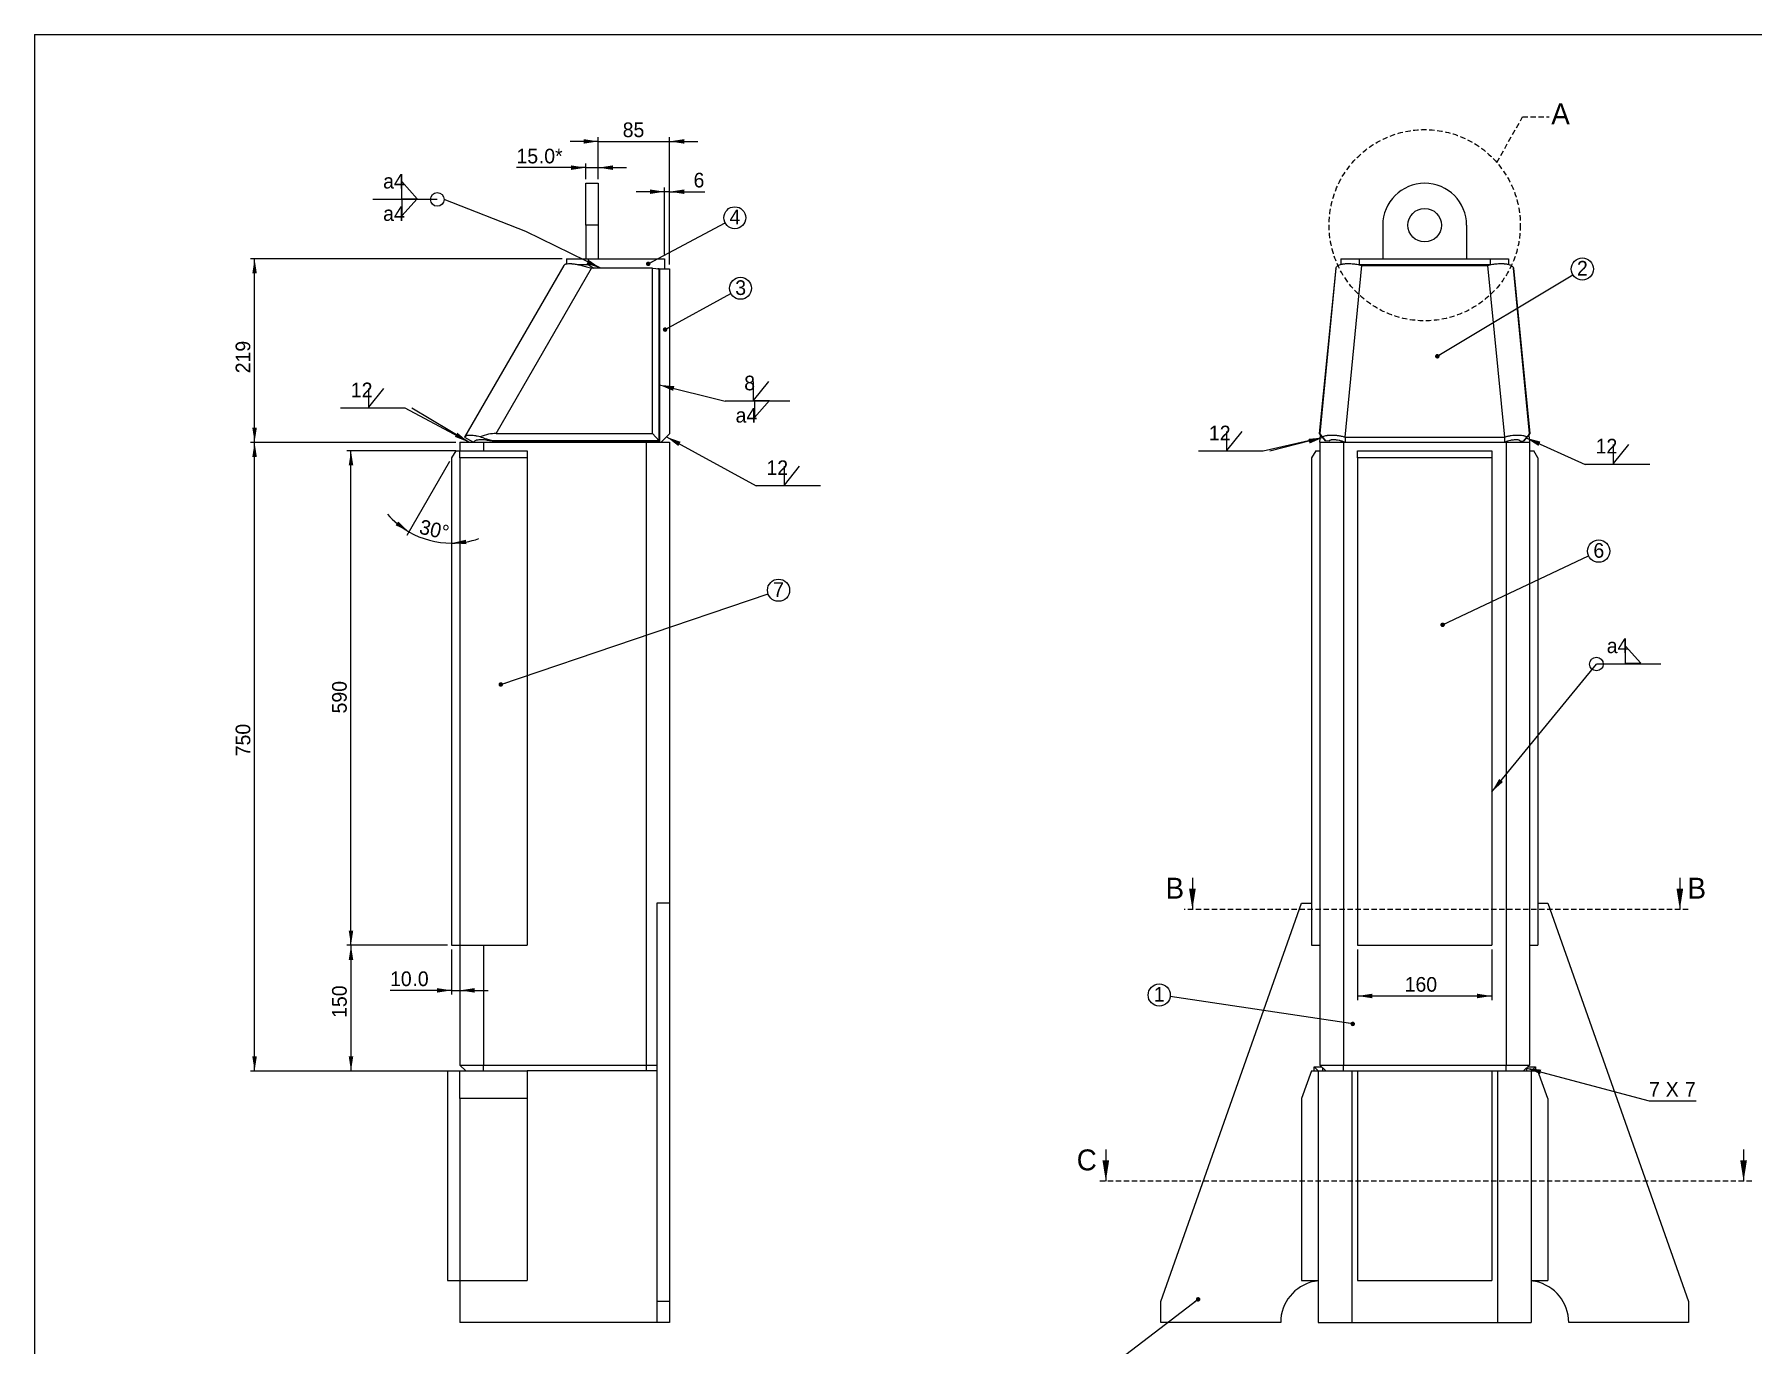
# Model space of a CAD drawing. Header units: millimetres. Extents: x 8 to 4195, y 25 to 2945.
# Drawn here: x 26 to 2076, y 1382 to 2945 of the extents above; entities that cross this region are included whole.
import ezdxf

# ---------------------------------------------------------------- set-up
doc = ezdxf.new("R2010")
doc.units = ezdxf.units.MM
doc.header["$LTSCALE"] = 5
doc.linetypes.add('HIDDEN', pattern=[1.905, 1.27, -0.635])
doc.layers.add('AM_0', color=7, linetype='Continuous', lineweight=25)
for name, color, linetype in [('AM_10', 7, 'HIDDEN'), ('AM_5', 3, 'Continuous'), ('AM_6', 2, 'Continuous')]:
    doc.layers.add(name, color=color, linetype=linetype)
doc.styles.add('SLDTEXTSTYLE0', font='ARIAL.TTF', dxfattribs={"width": 0.948})
doc.styles.get("Standard").update_dxf_attribs({"font": 'ARIAL.TTF'})
doc.dimstyles.new('SLDDIMSTYLE0', dxfattribs={"dimtxt": 17.5, "dimasz": 17.5, "dimexe": 0, "dimexo": 0.0625, "dimgap": 4.375, "dimtad": 1, "dimdec": 1, "dimrnd": 1e-09, "dimzin": 12, "dimdsep": 46, "dimtxsty": 'SLDTEXTSTYLE0', "dimsah": 1, "dimcen": 0.09, "dimadec": 0, "dimazin": 3, "dimtfac": 1, "dimtdec": 1, "dimtmove": 0, "dimatfit": 0, "dimfxl": 1, "dimfrac": 2, "dimtolj": 1, "dimtzin": 12, "dimarcsym": 0})
doc.dimstyles.new('SLDDIMSTYLE1', dxfattribs={"dimtxt": 17.5, "dimasz": 17.5, "dimexe": 0, "dimexo": 0.0625, "dimgap": 4.375, "dimtad": 1, "dimdec": 1, "dimrnd": 1e-09, "dimzin": 12, "dimdsep": 46, "dimtxsty": 'SLDTEXTSTYLE0', "dimsah": 1, "dimcen": 0.09, "dimadec": 0, "dimazin": 3, "dimtfac": 1, "dimtdec": 1, "dimtofl": 0, "dimtmove": 0, "dimatfit": 3, "dimfxl": 1, "dimfrac": 2, "dimtolj": 1, "dimtzin": 12, "dimarcsym": 0})
doc.dimstyles.new('SLDDIMSTYLE2', dxfattribs={"dimtxt": 17.5, "dimasz": 17.5, "dimexe": 0, "dimexo": 0.0625, "dimgap": 4.375, "dimtad": 1, "dimdec": 4, "dimlfac": 5, "dimzin": 12, "dimdsep": 46, "dimtxsty": 'SLDTEXTSTYLE0', "dimsah": 1, "dimcen": 0.09, "dimadec": 1, "dimazin": 3, "dimtfac": 1, "dimtdec": 1, "dimtofl": 0, "dimtmove": 0, "dimatfit": 3, "dimfxl": 1, "dimfrac": 2, "dimtolj": 1, "dimtzin": 12, "dimarcsym": 0})
doc.dimstyles.new('SLDDIMSTYLE3', dxfattribs={"dimtxt": 0.18, "dimasz": 5.384615, "dimexe": 0, "dimexo": 0.0625, "dimgap": 0, "dimtad": 0, "dimtih": 1, "dimtoh": 1, "dimdec": 0, "dimrnd": 1e-09, "dimzin": 0, "dimdsep": 46, "dimtxsty": 'STANDARD', "dimblk1": 'DOT', "dimblk2": 'DOT', "dimsah": 1, "dimcen": 0.09, "dimadec": 0, "dimazin": 0, "dimtfac": 5.384615, "dimtdec": 0, "dimtofl": 0, "dimtmove": 0, "dimatfit": 3, "dimldrblk": 'DOT', "dimfxl": 1, "dimfrac": 2, "dimtolj": 1, "dimtzin": 0, "dimarcsym": 0})
doc.dimstyles.new('SLDDIMSTYLE4', dxfattribs={"dimtxt": 0.18, "dimasz": 17.5, "dimexe": 0, "dimexo": 0.0625, "dimgap": 0, "dimtad": 0, "dimtih": 1, "dimtoh": 1, "dimdec": 0, "dimrnd": 1e-09, "dimzin": 0, "dimdsep": 46, "dimtxsty": 'STANDARD', "dimsah": 1, "dimcen": 0.09, "dimadec": 0, "dimazin": 0, "dimtfac": 17.5, "dimtdec": 0, "dimtofl": 0, "dimtmove": 0, "dimatfit": 3, "dimfxl": 1, "dimfrac": 2, "dimtolj": 1, "dimtzin": 0, "dimarcsym": 0})
doc.dimstyles.new('SLDDIMSTYLE5', dxfattribs={"dimtxt": 0.18, "dimasz": 17.5, "dimexe": 0, "dimexo": 0.0625, "dimgap": 0, "dimtad": 0, "dimtih": 1, "dimtoh": 1, "dimdec": 0, "dimrnd": 1e-09, "dimzin": 0, "dimdsep": 46, "dimtxsty": 'STANDARD', "dimblk1": 'NONE', "dimblk2": 'NONE', "dimsah": 1, "dimcen": 0.09, "dimadec": 0, "dimazin": 0, "dimtfac": 17.5, "dimtdec": 0, "dimtofl": 0, "dimtmove": 0, "dimatfit": 3, "dimldrblk": 'NONE', "dimfxl": 1, "dimfrac": 2, "dimtolj": 1, "dimtzin": 0, "dimarcsym": 0})

# ---------------------------------------------------------------- blocks, each defined once
blk = doc.blocks.new('_D')
at = {"layer": 'AM_5'}
for p, q in [((778, 2757.2), (744.3, 2757.2)), ((778, 2682.2), (778, 2762.2)), ((784, 2757.2), (778, 2757.2)), ((784, 2670.2), (784, 2762.2)), ((784, 2757.2), (825.9, 2757.2))]:
    blk.add_line(p, q, dxfattribs=at)
for points in [[(778, 2757.2), (760.5, 2759.9), (760.5, 2754.5)], [(784, 2757.2), (801.5, 2754.5), (801.5, 2759.9)]]:
    blk.add_solid(points, dxfattribs=at)
at = {"layer": 'AM_5', "insert": (812.6, 2779.8), "char_height": 17.5, "attachment_point": 1, "style": 'SLDTEXTSTYLE0'}
blk.add_mtext('6', dxfattribs=at)
blk = doc.blocks.new('_D_1')
at = {"layer": 'AM_5'}
for p, q in [((529, 2458.2), (284, 2458.2)), ((289, 1708.2), (289, 2458.2)), ((557, 1708.2), (284, 1708.2))]:
    blk.add_line(p, q, dxfattribs=at)
for points in [[(289, 2458.2), (286.3, 2440.7), (291.7, 2440.7)], [(289, 1708.2), (291.7, 1725.7), (286.3, 1725.7)]]:
    blk.add_solid(points, dxfattribs=at)
at = {"layer": 'AM_5', "insert": (266.4, 2083.7), "char_height": 17.5, "attachment_point": 1, "rotation": 90, "style": 'SLDTEXTSTYLE0'}
blk.add_mtext('750', dxfattribs=at)
blk = doc.blocks.new('_D_2')
at = {"layer": 'AM_5'}
for p, q in [((656, 2677.2), (284, 2677.2)), ((289, 2458.2), (289, 2677.2)), ((529, 2458.2), (284, 2458.2))]:
    blk.add_line(p, q, dxfattribs=at)
for points in [[(289, 2677.2), (286.3, 2659.7), (291.7, 2659.7)], [(289, 2458.2), (291.7, 2475.7), (286.3, 2475.7)]]:
    blk.add_solid(points, dxfattribs=at)
at = {"layer": 'AM_5', "insert": (266.4, 2540.6), "char_height": 17.5, "attachment_point": 1, "rotation": 90, "style": 'SLDTEXTSTYLE0'}
blk.add_mtext('219', dxfattribs=at)
blk = doc.blocks.new('_D_3')
at = {"layer": 'AM_5'}
for p, q in [((529, 2448.2), (399, 2448.2)), ((404, 1858.2), (404, 2448.2)), ((519, 1858.2), (399, 1858.2))]:
    blk.add_line(p, q, dxfattribs=at)
for points in [[(404, 2448.2), (401.3, 2430.7), (406.7, 2430.7)], [(404, 1858.2), (406.7, 1875.7), (401.3, 1875.7)]]:
    blk.add_solid(points, dxfattribs=at)
at = {"layer": 'AM_5', "insert": (381.4, 2134.8), "char_height": 17.5, "attachment_point": 1, "rotation": 90, "style": 'SLDTEXTSTYLE0'}
blk.add_mtext('590', dxfattribs=at)
blk = doc.blocks.new('_D_4')
at = {"layer": 'AM_5'}
blk.add_line((521.5, 2435.2), (470.6, 2347.2), dxfattribs=at)
for start, end in [(221.2623, 240), (240, 270), (270, 288.7377)]:
    blk.add_arc((524, 2439.6), 101.7, start, end, dxfattribs=at)
for points in [[(473.1, 2351.5), (460.3, 2363.7), (457.2, 2359.3)], [(524, 2337.9), (541.6, 2336.7), (541.2, 2342)]]:
    blk.add_solid(points, dxfattribs=at)
at = {"layer": 'AM_5', "insert": (488.3, 2366.6), "char_height": 17.5, "attachment_point": 1, "rotation": 346.8494, "style": 'SLDTEXTSTYLE0'}
blk.add_mtext('30°', dxfattribs=at)
blk = doc.blocks.new('_D_5')
at = {"layer": 'AM_5'}
for p, q in [((524, 1853.2), (524, 1799.4)), ((524, 1804.4), (450.6, 1804.4)), ((524, 1804.4), (534, 1804.4)), ((534, 1804.4), (567.6, 1804.4))]:
    blk.add_line(p, q, dxfattribs=at)
for points in [[(524, 1804.4), (506.5, 1807.1), (506.5, 1801.7)], [(534, 1804.4), (551.5, 1801.7), (551.5, 1807.1)]]:
    blk.add_solid(points, dxfattribs=at)
at = {"layer": 'AM_5', "char_height": 17.5, "attachment_point": 1, "style": 'SLDTEXTSTYLE0'}
for s, insert in [('10', (450.6, 1827)), ('.0', (477.3, 1827))]:
    blk.add_mtext(s, dxfattribs=dict(at, insert=insert))
blk = doc.blocks.new('_D_6')
at = {"layer": 'AM_5'}
for p, q in [((519, 1858.2), (399, 1858.2)), ((404, 1858.2), (404, 1708.2)), ((557, 1708.2), (399, 1708.2))]:
    blk.add_line(p, q, dxfattribs=at)
for points in [[(404, 1858.2), (401.3, 1840.7), (406.7, 1840.7)], [(404, 1708.2), (406.7, 1725.7), (401.3, 1725.7)]]:
    blk.add_solid(points, dxfattribs=at)
at = {"layer": 'AM_5', "insert": (381.4, 1771.6), "char_height": 17.5, "attachment_point": 1, "rotation": 90, "style": 'SLDTEXTSTYLE0'}
blk.add_mtext('150', dxfattribs=at)
blk = doc.blocks.new('_D_7')
at = {"layer": 'AM_5'}
for p, q in [((699, 2817.2), (665.3, 2817.2)), ((699, 2772.2), (699, 2822.2)), ((699, 2817.2), (784, 2817.2)), ((784, 2670.2), (784, 2822.2)), ((784, 2817.2), (817.6, 2817.2))]:
    blk.add_line(p, q, dxfattribs=at)
for points in [[(699, 2817.2), (681.5, 2819.9), (681.5, 2814.5)], [(784, 2817.2), (801.5, 2814.5), (801.5, 2819.9)]]:
    blk.add_solid(points, dxfattribs=at)
at = {"layer": 'AM_5', "insert": (728.1, 2839.8), "char_height": 17.5, "attachment_point": 1, "style": 'SLDTEXTSTYLE0'}
blk.add_mtext('85', dxfattribs=at)
blk = doc.blocks.new('_D_8')
at = {"layer": 'AM_5'}
for p, q in [((684, 2772.2), (684, 2790.9)), ((699, 2772.2), (699, 2790.9)), ((684, 2785.9), (601.4, 2785.9)), ((684, 2785.9), (699, 2785.9)), ((699, 2785.9), (732.6, 2785.9))]:
    blk.add_line(p, q, dxfattribs=at)
for points in [[(684, 2785.9), (666.5, 2788.6), (666.5, 2783.2)], [(699, 2785.9), (716.5, 2783.2), (716.5, 2788.6)]]:
    blk.add_solid(points, dxfattribs=at)
at = {"layer": 'AM_5', "char_height": 17.5, "attachment_point": 1, "style": 'SLDTEXTSTYLE0'}
for s, insert in [('15', (601.4, 2808.5)), ('.0*', (628.1, 2808.5))]:
    blk.add_mtext(s, dxfattribs=dict(at, insert=insert))
blk = doc.blocks.new('SW_NOTE_0_1')
at = {"layer": 'AM_6', "color": 0}
blk.add_circle((11.5, 6.1), 13.1, dxfattribs=at)
at = {"layer": 'AM_6', "color": 0, "insert": (11.7, 15.8), "char_height": 17.5, "attachment_point": 2, "style": 'SLDTEXTSTYLE0'}
blk.add_mtext('4', dxfattribs=at)
blk = doc.blocks.new('_Dot')
at = {"color": 0, "linetype": 'ByBlock', "lineweight": -2}
blk.add_line((-0.5, 0), (-1, 0), dxfattribs=at)
at = {"color": 0, "linetype": 'ByBlock', "const_width": 0.5}
blk.add_lwpolyline([(-0.25, 0, 1), (0.25, 0, 1)], format="xyb", close=True, dxfattribs=at)
blk = doc.blocks.new('SW_NOTE_0_2')
at = {"layer": 'AM_6', "color": 0}
blk.add_circle((11.4, 6.3), 13.1, dxfattribs=at)
at = {"layer": 'AM_6', "color": 0, "insert": (11.6, 15.8), "char_height": 17.5, "attachment_point": 2, "style": 'SLDTEXTSTYLE0'}
blk.add_mtext('3', dxfattribs=at)
blk = doc.blocks.new('SW_NOTE_0_3')
at = {"layer": 'AM_6', "color": 0}
blk.add_circle((12.5, 4.2), 13.2, dxfattribs=at)
at = {"layer": 'AM_6', "color": 0, "insert": (12.5, 13.7), "char_height": 17.5, "attachment_point": 2, "style": 'SLDTEXTSTYLE0'}
blk.add_mtext('7', dxfattribs=at)
blk = doc.blocks.new('SW_SYMBOL_JWELD_FILL')
at = {"layer": 'AM_5', "color": 0}
for p, q in [((500, 0), (500, 4500)), ((500, 4500), (4500, 0)), ((500, 0), (4500, 0))]:
    blk.add_line(p, q, dxfattribs=at)
blk = doc.blocks.new('SW_WELDSYMBOL_0')
at = {"layer": 'AM_5', "color": 0}
blk.add_line((44.4, -3.2), (-32.5, -3.2), dxfattribs=at)
blk.add_circle((44.4, -3.2), 8.15, dxfattribs=at)
at = {"layer": 'AM_5', "color": 0, "xscale": 0.0045117371, "yscale": 0.0045117371, "zscale": 0.0045117371}
blk.add_blockref('SW_SYMBOL_JWELD_FILL', (0, -2.3), dxfattribs=at)
at = {"layer": 'AM_5', "color": 0, "extrusion": (0, 0, -1), "xscale": 0.0045117371, "yscale": 0.0045117371, "zscale": 0.0045117371, "rotation": 180}
blk.add_blockref('SW_SYMBOL_JWELD_FILL', (0, -2.3), dxfattribs=at)
at = {"layer": 'AM_5', "color": 0, "char_height": 17.5, "attachment_point": 1, "style": 'SLDTEXTSTYLE0'}
for insert in [(-20.2, 27.3), (-20.2, -11.3)]:
    blk.add_mtext('a4', dxfattribs=dict(at, insert=insert))
blk = doc.blocks.new('SW_SYMBOL_JWELD_BUSB')
at = {"layer": 'AM_5', "color": 0}
for q in [(1000, 5000), (5000, 5000)]:
    blk.add_line((1000, 0), q, dxfattribs=at)
blk = doc.blocks.new('SW_WELDSYMBOL_1')
at = {"layer": 'AM_5', "color": 0}
blk.add_line((76.9, 0), (0, 0), dxfattribs=at)
at = {"layer": 'AM_5', "color": 0, "xscale": 0.0045117371, "yscale": 0.0045117371, "zscale": 0.0045117371}
blk.add_blockref('SW_SYMBOL_JWELD_BUSB', (29.2, 1), dxfattribs=at)
at = {"layer": 'AM_5', "color": 0, "extrusion": (0, 0, -1), "xscale": 0.0045117371, "yscale": 0.0045117371, "zscale": 0.0045117371, "rotation": 180}
blk.add_blockref('SW_SYMBOL_JWELD_FILL', (-32.5, 1), dxfattribs=at)
at = {"layer": 'AM_5', "color": 0, "char_height": 17.5, "attachment_point": 1, "style": 'SLDTEXTSTYLE0'}
for s, insert in [('8', (22.6, 30.5)), ('a4', (12.3, -8))]:
    blk.add_mtext(s, dxfattribs=dict(at, insert=insert))
blk = doc.blocks.new('SW_WELDSYMBOL_2')
at = {"layer": 'AM_5', "color": 0}
blk.add_line((76.9, 0), (0, 0), dxfattribs=at)
at = {"layer": 'AM_5', "color": 0, "xscale": 0.0045117371, "yscale": 0.0045117371, "zscale": 0.0045117371}
blk.add_blockref('SW_SYMBOL_JWELD_BUSB', (29.2, 1), dxfattribs=at)
at = {"layer": 'AM_5', "color": 0, "insert": (12.3, 30.5), "char_height": 17.5, "attachment_point": 1, "style": 'SLDTEXTSTYLE0'}
blk.add_mtext('12', dxfattribs=at)
blk = doc.blocks.new('SW_WELDSYMBOL_3')
at = {"layer": 'AM_5', "color": 0}
for p, q in [((-8.2, 0), (-85.1, 0)), ((67.8, -40.7), (-8.2, 0))]:
    blk.add_line(p, q, dxfattribs=at)
at = {"layer": 'AM_5', "color": 0, "xscale": 0.0045117371, "yscale": 0.0045117371, "zscale": 0.0045117371}
blk.add_blockref('SW_SYMBOL_JWELD_BUSB', (-55.9, 1), dxfattribs=at)
at = {"layer": 'AM_5', "color": 0, "insert": (-72.8, 30.5), "char_height": 17.5, "attachment_point": 1, "style": 'SLDTEXTSTYLE0'}
blk.add_mtext('12', dxfattribs=at)
blk = doc.blocks.new('SW_CHAMFER_DIMENSION_0')
at = {"layer": 'AM_5', "color": 0}
for p, q in [((-146.2, 39.2), (0, 0)), ((0, 0), (56.1, 0))]:
    blk.add_line(p, q, dxfattribs=at)
blk.add_solid([(-146.2, 39.2), (-129.9, 32), (-128.6, 37.2)], dxfattribs=at)
at = {"layer": 'AM_5', "color": 0, "char_height": 17.5, "attachment_point": 1, "style": 'SLDTEXTSTYLE0'}
for s, insert in [('7', (0, 22.6)), (' X ', (13.4, 22.6)), ('7', (42.8, 22.6))]:
    blk.add_mtext(s, dxfattribs=dict(at, insert=insert))
blk = doc.blocks.new('_D_9')
at = {"layer": 'AM_5'}
for p, q in [((1604.7, 1853.2), (1604.7, 1792.7)), ((1764.7, 1853.2), (1764.7, 1792.7)), ((1604.7, 1797.7), (1764.7, 1797.7))]:
    blk.add_line(p, q, dxfattribs=at)
for points in [[(1604.7, 1797.7), (1622.2, 1795), (1622.2, 1800.4)], [(1764.7, 1797.7), (1747.2, 1800.4), (1747.2, 1795)]]:
    blk.add_solid(points, dxfattribs=at)
at = {"layer": 'AM_5', "insert": (1660.8, 1820.3), "char_height": 17.5, "attachment_point": 1, "style": 'SLDTEXTSTYLE0'}
blk.add_mtext('160', dxfattribs=at)
blk = doc.blocks.new('SW_NOTE_0_4')
at = {"layer": 'AM_6', "color": 0}
blk.add_circle((12.1, 5.7), 13.3, dxfattribs=at)
at = {"layer": 'AM_6', "color": 0, "insert": (12.2, 15.3), "char_height": 17.5, "attachment_point": 2, "style": 'SLDTEXTSTYLE0'}
blk.add_mtext('6', dxfattribs=at)
blk = doc.blocks.new('SW_NOTE_0_5')
at = {"layer": 'AM_6', "color": 0}
blk.add_circle((11.3, 6.8), 13.2, dxfattribs=at)
at = {"layer": 'AM_6', "color": 0, "insert": (11.4, 16.5), "char_height": 17.5, "attachment_point": 2, "style": 'SLDTEXTSTYLE0'}
blk.add_mtext('2', dxfattribs=at)
blk = doc.blocks.new('SW_NOTE_0_6')
at = {"layer": 'AM_6', "color": 0}
blk.add_circle((-13, 1.9), 13.2, dxfattribs=at)
at = {"layer": 'AM_6', "color": 0, "insert": (-12.9, 11.6), "char_height": 17.5, "attachment_point": 2, "style": 'SLDTEXTSTYLE0'}
blk.add_mtext('1', dxfattribs=at)
blk = doc.blocks.new('_None')
blk = doc.blocks.new('SW_WELDSYMBOL_4')
at = {"layer": 'AM_5', "color": 0}
blk.add_line((76.9, 0), (0, 0), dxfattribs=at)
blk.add_circle((0, 0), 8.15, dxfattribs=at)
at = {"layer": 'AM_5', "color": 0, "xscale": 0.0045117371, "yscale": 0.0045117371, "zscale": 0.0045117371}
blk.add_blockref('SW_SYMBOL_JWELD_FILL', (32.5, 1), dxfattribs=at)
at = {"layer": 'AM_5', "color": 0, "insert": (12.3, 30.5), "char_height": 17.5, "attachment_point": 1, "style": 'SLDTEXTSTYLE0'}
blk.add_mtext('a4', dxfattribs=at)
blk = doc.blocks.new('SW_WELDSYMBOL_5')
at = {"layer": 'AM_5', "color": 0}
for p, q in [((-8.2, 0), (-85.1, 0)), ((63.4, 16.3), (-8.2, 0))]:
    blk.add_line(p, q, dxfattribs=at)
at = {"layer": 'AM_5', "color": 0, "xscale": 0.0045117371, "yscale": 0.0045117371, "zscale": 0.0045117371}
blk.add_blockref('SW_SYMBOL_JWELD_BUSB', (-55.9, 1), dxfattribs=at)
at = {"layer": 'AM_5', "color": 0, "insert": (-72.8, 30.5), "char_height": 17.5, "attachment_point": 1, "style": 'SLDTEXTSTYLE0'}
blk.add_mtext('12', dxfattribs=at)
blk = doc.blocks.new('SW_WELDSYMBOL_6')
at = {"layer": 'AM_5', "color": 0}
blk.add_line((76.9, 0), (0, 0), dxfattribs=at)
at = {"layer": 'AM_5', "color": 0, "xscale": 0.0045117371, "yscale": 0.0045117371, "zscale": 0.0045117371}
blk.add_blockref('SW_SYMBOL_JWELD_BUSB', (29.2, 1), dxfattribs=at)
at = {"layer": 'AM_5', "color": 0, "insert": (12.3, 30.5), "char_height": 17.5, "attachment_point": 1, "style": 'SLDTEXTSTYLE0'}
blk.add_mtext('12', dxfattribs=at)

msp = doc.modelspace()

# ---------------------------------------------------------------- linework, layer by layer
at = {"layer": 'AM_0'}
for p, q in [((26.341747, 2944.912506), (26.341747, 24.912506)), ((26.341747, 2944.912506), (4179.964976, 2944.912506)), ((683.975165, 2767.240019), (698.975165, 2767.240019)), ((683.975165, 2717.240019), (683.975165, 2767.240019)), ((698.975165, 2767.240019), (698.975165, 2717.240019)), ((698.975165, 2717.240019), (683.975165, 2717.240019)), ((683.975165, 2717.240019), (683.975165, 2677.240019)), ((698.975165, 2717.240019), (698.975165, 2677.240019)), ((1634.686677, 2717.240019), (1634.686677, 2677.240019)), ((1734.686677, 2717.240019), (1734.686677, 2677.240019)), ((657.939665, 2669.240019), (539.58286, 2464.240019)), ((577.221119, 2468.780898), (690.980939, 2665.818686)), ((660.975165, 2677.240019), (686.975165, 2677.240019)), ((660.975165, 2677.240019), (660.975165, 2671.117593)), ((674.331441, 2670.240019), (686.975165, 2670.240019)), ((686.975165, 2677.240019), (777.975165, 2677.240019)), ((686.975165, 2677.240019), (686.975165, 2670.240019)), ((686.975165, 2670.240019), (693.818515, 2665.819609)), ((763.728827, 2665.842353), (690.980939, 2665.818686)), ((763.728827, 2468.841574), (763.728827, 2665.842353)), ((763.728827, 2665.842353), (771.755078, 2665.053124)), ((769.854406, 2665.240019), (771.975165, 2665.240019)), ((771.75976, 2665.053125), (769.859104, 2665.240019)), ((771.755078, 2665.053124), (771.755078, 2460.091628)), ((771.755078, 2665.053124), (771.768225, 2664.657208)), ((771.75976, 2665.053125), (771.772907, 2664.657209)), ((771.768225, 2664.657208), (771.772907, 2664.657209)), ((771.768225, 2459.695712), (771.768225, 2664.657208)), ((771.772907, 2664.657209), (771.772907, 2459.695714)), ((771.975165, 2665.240019), (783.975165, 2665.240019)), ((771.975165, 2665.240019), (771.975165, 2458.240019)), ((777.975165, 2677.240019), (777.975165, 2665.240019)), ((783.975165, 2665.240019), (783.975165, 2468.240019)), ((1578.524216, 2665.842355), (1558.928945, 2468.841575)), ((1578.762166, 2665.818686), (1559.538967, 2468.780898)), ((1578.762166, 2665.818686), (1578.524216, 2665.842355)), ((1584.686677, 2677.240019), (1606.686677, 2677.240019)), ((1584.686677, 2677.240019), (1584.686677, 2670.240019)), ((1589.686677, 2464.240019), (1609.686677, 2669.240019)), ((1605.497556, 2670.240019), (1606.686677, 2670.240019)), ((1606.686677, 2677.240019), (1606.686677, 2670.240019)), ((1606.686677, 2677.240019), (1762.686677, 2677.240019)), ((1606.834722, 2669.920819), (1606.686677, 2670.240019)), ((1606.686677, 2670.240019), (1762.686677, 2670.240019)), ((1609.686677, 2669.240019), (1759.686677, 2669.240019)), ((1759.686677, 2669.240019), (1779.686677, 2464.240019)), ((1762.686677, 2677.240019), (1762.686677, 2670.240019)), ((1762.686677, 2677.240019), (1784.686677, 2677.240019)), ((1784.686677, 2677.240019), (1784.686677, 2670.240019)), ((1790.849124, 2665.842353), (1790.611189, 2665.818686)), ((1809.834388, 2468.780898), (1790.611189, 2665.818686)), ((1810.444394, 2468.841574), (1790.849124, 2665.842353)), ((539.58286, 2464.240019), (549.975165, 2458.240019)), ((771.755078, 2460.091628), (572.650429, 2460.026854)), ((572.663576, 2459.630938), (572.650429, 2460.026854)), ((572.663576, 2459.630938), (771.768225, 2459.695712)), ((577.221119, 2468.780898), (763.728827, 2468.841574)), ((771.755078, 2460.091628), (763.728827, 2468.841574)), ((771.755078, 2460.091628), (771.768225, 2459.695712)), ((771.772907, 2459.695714), (771.768225, 2459.695712)), ((773.975165, 2458.240019), (783.975165, 2468.240019)), ((1558.928945, 2468.841575), (1566.071616, 2460.09163)), ((1558.928945, 2468.841575), (1559.538967, 2468.780898)), ((1559.686677, 2458.240019), (1560.522383, 2466.889575)), ((1566.722839, 2460.026854), (1566.071616, 2460.09163)), ((1570.703175, 2459.630938), (1566.722839, 2460.026854)), ((1589.686677, 2464.240019), (1589.686677, 2458.240019)), ((1589.686677, 2464.240019), (1779.686677, 2464.240019)), ((1779.686677, 2464.240019), (1779.686677, 2458.240019)), ((1798.67018, 2459.630938), (1802.650516, 2460.026854)), ((1803.301723, 2460.091628), (1802.650516, 2460.026854)), ((1803.301723, 2460.091628), (1810.444394, 2468.841574)), ((1808.85097, 2466.88959), (1809.686677, 2458.240019)), ((1809.834388, 2468.780898), (1810.444394, 2468.841574)), ((528.975165, 2448.240019), (523.975165, 2439.579765)), ((523.975165, 2439.579765), (523.975165, 1858.240019)), ((528.975165, 2448.240019), (533.975165, 2448.240019)), ((533.975165, 2458.240019), (533.975165, 2448.240019)), ((533.975165, 2458.240019), (561.975165, 2458.240019)), ((533.975165, 2448.240019), (613.975165, 2448.240019)), ((533.975165, 2439.579765), (533.975165, 2448.240019)), ((613.975165, 2439.579765), (533.975165, 2439.579765)), ((533.975165, 2439.579765), (533.975165, 1858.240019)), ((561.975165, 2458.240019), (755.975165, 2458.240019)), ((561.975165, 2458.240019), (561.975165, 2448.240019)), ((613.975165, 2448.240019), (613.975165, 2439.579765)), ((613.975165, 2439.579765), (613.975165, 1858.240019)), ((755.975165, 2458.240019), (771.975165, 2458.240019)), ((755.975165, 2458.240019), (755.975165, 1715.240019)), ((771.975165, 2458.240019), (773.975165, 2458.240019)), ((773.975165, 2458.240019), (783.975165, 2458.240019)), ((783.975165, 2458.240019), (783.975165, 1908.240019)), ((1554.686677, 2448.240019), (1549.686677, 2439.579765)), ((1549.686677, 2439.579765), (1549.686677, 1858.240019)), ((1554.686677, 2448.240019), (1559.686677, 2448.240019)), ((1559.686677, 2458.240019), (1559.686677, 2448.240019)), ((1559.686677, 2458.240019), (1587.686677, 2458.240019)), ((1559.686677, 2448.240019), (1559.686677, 1858.240019)), ((1587.686677, 2458.240019), (1587.686677, 1715.240019)), ((1587.686677, 2458.240019), (1781.686677, 2458.240019)), ((1604.686677, 2448.240019), (1764.686677, 2448.240019)), ((1604.686677, 2439.579765), (1604.686677, 2448.240019)), ((1604.686677, 2439.579765), (1604.686677, 1858.240019)), ((1764.686677, 2439.579765), (1604.686677, 2439.579765)), ((1764.686677, 2448.240019), (1764.686677, 2439.579765)), ((1764.686677, 2439.579765), (1764.686677, 1858.240019)), ((1781.686677, 2458.240019), (1781.686677, 1715.240019)), ((1781.686677, 2458.240019), (1809.686677, 2458.240019)), ((1809.686677, 2458.240019), (1809.686677, 2448.240019)), ((1809.686677, 2448.240019), (1809.686677, 1858.240019)), ((1809.686677, 2448.240019), (1814.686677, 2448.240019)), ((1819.686677, 2439.579765), (1814.686677, 2448.240019)), ((1819.686677, 2439.579765), (1819.686677, 1858.240019)), ((783.975165, 1908.240019), (768.975165, 1908.240019)), ((768.975165, 1908.240019), (768.975165, 1433.240019)), ((783.975165, 1908.240019), (783.975165, 1433.240019)), ((1369.887484, 1433.240019), (1537.887484, 1908.240019)), ((1537.887484, 1908.240019), (1549.686677, 1908.240019)), ((1819.686677, 1908.240019), (1831.485871, 1908.240019)), ((1831.485871, 1908.240019), (1999.485871, 1433.240019)), ((523.975165, 1858.240019), (533.975165, 1858.240019)), ((533.975165, 1858.240019), (533.975165, 1715.240019)), ((533.975165, 1858.240019), (613.975165, 1858.240019)), ((561.975165, 1858.240019), (561.975165, 1715.240019)), ((1549.686677, 1858.240019), (1559.686677, 1858.240019)), ((1559.686677, 1858.240019), (1559.686677, 1715.240019)), ((1604.686677, 1858.240019), (1764.686677, 1858.240019)), ((1809.686677, 1858.240019), (1809.686677, 1715.240019)), ((1809.686677, 1858.240019), (1819.686677, 1858.240019)), ((518.975165, 1708.240019), (533.975165, 1708.240019)), ((518.975165, 1708.240019), (518.975165, 1458.240019)), ((540.975165, 1708.240019), (533.975165, 1715.240019)), ((533.975165, 1715.240019), (561.975165, 1715.240019)), ((533.975165, 1708.240019), (613.975165, 1708.240019)), ((533.975165, 1675.27029), (533.975165, 1708.240019)), ((561.975165, 1715.240019), (755.975165, 1715.240019)), ((561.975165, 1708.240019), (561.975165, 1715.240019)), ((768.975165, 1708.240019), (613.975165, 1708.240019)), ((613.975165, 1708.240019), (613.975165, 1675.27029)), ((755.975165, 1715.240019), (768.975165, 1715.240019)), ((755.975165, 1715.240019), (755.975165, 1708.240019)), ((1549.686677, 1708.240019), (1537.686677, 1675.27029)), ((1549.686677, 1708.240019), (1557.686677, 1708.240019)), ((1552.686677, 1713.240019), (1561.686677, 1713.240019)), ((1552.686677, 1708.240019), (1552.686677, 1713.240019)), ((1552.686677, 1713.240019), (1557.686677, 1708.240019)), ((1557.686677, 1708.240019), (1557.686677, 1408.240019)), ((1557.686677, 1708.240019), (1597.686677, 1708.240019)), ((1557.686677, 1708.240019), (1557.686677, 1458.240019)), ((1559.686677, 1715.240019), (1587.686677, 1715.240019)), ((1566.686677, 1708.240019), (1559.686677, 1715.240019)), ((1562.887484, 1712.039212), (1562.887484, 1708.240019)), ((1587.686677, 1715.240019), (1781.686677, 1715.240019)), ((1587.686677, 1708.240019), (1587.686677, 1715.240019)), ((1597.686677, 1708.240019), (1597.686677, 1408.240019)), ((1597.686677, 1708.240019), (1604.686677, 1708.240019)), ((1604.686677, 1708.240019), (1764.686677, 1708.240019)), ((1604.686677, 1708.240019), (1604.686677, 1458.240019)), ((1764.686677, 1708.240019), (1771.686677, 1708.240019)), ((1764.686677, 1708.240019), (1764.686677, 1458.240019)), ((1771.686677, 1708.240019), (1771.686677, 1408.240019)), ((1771.686677, 1708.240019), (1811.686677, 1708.240019)), ((1781.686677, 1715.240019), (1809.686677, 1715.240019)), ((1781.686677, 1708.240019), (1781.686677, 1715.240019)), ((1802.686677, 1708.240019), (1809.686677, 1715.240019)), ((1806.485871, 1708.240019), (1806.485871, 1712.039212)), ((1807.686677, 1713.240019), (1816.686677, 1713.240019)), ((1811.686677, 1708.240019), (1816.686677, 1713.240019)), ((1811.686677, 1708.240019), (1811.686677, 1408.240019)), ((1811.686677, 1708.240019), (1811.686677, 1458.240019)), ((1811.686677, 1708.240019), (1819.686677, 1708.240019)), ((1816.686677, 1713.240019), (1816.686677, 1708.240019)), ((1831.686677, 1675.27029), (1819.686677, 1708.240019)), ((613.975165, 1675.27029), (533.975165, 1675.27029)), ((533.975165, 1675.27029), (533.975165, 1458.240019)), ((613.975165, 1675.27029), (613.975165, 1458.240019)), ((1537.686677, 1675.27029), (1537.686677, 1458.240019)), ((1831.686677, 1675.27029), (1831.686677, 1458.240019)), ((518.975165, 1458.240019), (533.975165, 1458.240019)), ((533.975165, 1458.240019), (533.975165, 1408.240019)), ((533.975165, 1458.240019), (613.975165, 1458.240019)), ((1537.686677, 1458.240019), (1557.686677, 1458.240019)), ((1552.686677, 1457.188395), (1552.686677, 1458.240019)), ((1604.686677, 1458.240019), (1764.686677, 1458.240019)), ((1811.686677, 1458.240019), (1831.686677, 1458.240019)), ((1816.686677, 1458.240019), (1816.686677, 1457.188395)), ((783.975165, 1433.240019), (768.975165, 1433.240019)), ((768.975165, 1433.240019), (768.975165, 1408.240019)), ((783.975165, 1433.240019), (783.975165, 1408.240019)), ((1369.887484, 1408.240019), (1369.887484, 1433.240019)), ((1999.485871, 1433.240019), (1999.485871, 1408.240019)), ((768.975165, 1408.240019), (533.975165, 1408.240019)), ((783.975165, 1408.240019), (768.975165, 1408.240019)), ((1512.887484, 1408.240019), (1369.887484, 1408.240019)), ((1557.686677, 1408.240019), (1597.686677, 1408.240019)), ((1597.686677, 1408.240019), (1771.686677, 1408.240019)), ((1771.686677, 1408.240019), (1811.686677, 1408.240019)), ((1999.485871, 1408.240019), (1856.485871, 1408.240019))]:
    msp.add_line(p, q, dxfattribs=at)
msp.add_circle((1684.686677, 2717.240019), 20, dxfattribs=at)
for centre, start, end in [((1684.686677, 2717.240019), 90, 180), ((1684.686677, 2717.240019), 0, 90), ((1562.887484, 1408.240019), 101.771910261, 180), ((1562.887484, 1408.240019), 95.97048453, 101.771910261), ((1806.485871, 1408.240019), 78.228089739, 84.02951547), ((1806.485871, 1408.240019), 0, 78.228089739)]:
    msp.add_arc(centre, 50, start, end, dxfattribs=at)
for centre, major_axis, ratio, start_param, end_param in [((558.938357, 2433.764724), (37.962033, 26.505658), 0.6027582235, 0.7124989904, 1.1929730231), ((1588.274454, 2433.764724), (-28.735664, 35.016133), 0.001891827, 5.8008158733, 6.281289906), ((1781.098901, 2433.764724), (28.735664, 35.016133), 0.001891827, 0.0018954011, 0.482369434)]:
    msp.add_ellipse(centre, major_axis=major_axis, ratio=ratio, start_param=start_param, end_param=end_param, dxfattribs=at)
for points, knots in [([(657.939665, 2669.240019), (658.254055, 2669.784559), (658.731416, 2670.22363), (659.687087, 2670.740348), (660.04584, 2670.888776), (660.645969, 2671.076364), (660.856362, 2671.133041), (661.298336, 2671.234692), (661.52983, 2671.27959), (662.728356, 2671.473032), (663.826542, 2671.531538), (665.682452, 2671.488619), (666.336076, 2671.452391), (667.370967, 2671.365649), (667.725946, 2671.331214), (668.447932, 2671.252279), (668.815292, 2671.207775), (670.683574, 2670.961053), (672.278194, 2670.686906), (674.82318, 2670.171959), (675.698756, 2669.982552), (677.497123, 2669.571125), (678.408885, 2669.351681), (681.181591, 2668.656166), (683.079657, 2668.143237), (686.005664, 2667.310224), (686.997739, 2667.020823), (688.9848, 2666.429352), (689.981253, 2666.126915), (690.980939, 2665.818686)], [0, 0, 0, 0, 0.125, 0.125, 0.1875, 0.1875, 0.21875, 0.21875, 0.25, 0.25, 0.375, 0.375, 0.4375, 0.4375, 0.46875, 0.46875, 0.5, 0.5, 0.625, 0.625, 0.6875, 0.6875, 0.75, 0.75, 0.875, 0.875, 0.9375, 0.9375, 1, 1, 1, 1]), ([(1578.762166, 2665.818686), (1578.830088, 2666.435144), (1579.089851, 2667.022635), (1579.753959, 2667.851182), (1580.021374, 2668.118535), (1580.492551, 2668.504665), (1580.661305, 2668.630887), (1581.022595, 2668.87803), (1581.215081, 2668.998842), (1582.226731, 2669.582775), (1583.199572, 2669.991118), (1584.89602, 2670.506679), (1585.501284, 2670.662278), (1586.470118, 2670.869232), (1586.804114, 2670.933938), (1587.486549, 2671.053047), (1587.835308, 2671.107555), (1589.616014, 2671.354756), (1591.157745, 2671.472), (1593.642058, 2671.51726), (1594.500514, 2671.510391), (1596.270006, 2671.449661), (1597.17017, 2671.396243), (1599.914615, 2671.16653), (1601.802486, 2670.921324), (1604.719251, 2670.403545), (1605.709255, 2670.204926), (1607.693068, 2669.75934), (1608.688334, 2669.512289), (1609.686677, 2669.240019)], [0, 0, 0, 0, 0.125, 0.125, 0.1875, 0.1875, 0.21875, 0.21875, 0.25, 0.25, 0.375, 0.375, 0.4375, 0.4375, 0.46875, 0.46875, 0.5, 0.5, 0.625, 0.625, 0.6875, 0.6875, 0.75, 0.75, 0.875, 0.875, 0.9375, 0.9375, 1, 1, 1, 1]), ([(1759.686677, 2669.240019), (1761.683365, 2669.784559), (1763.648555, 2670.22363), (1766.547554, 2670.740348), (1767.505706, 2670.888776), (1768.93, 2671.076364), (1769.402606, 2671.133041), (1770.343346, 2671.234692), (1770.811127, 2671.27959), (1773.114232, 2671.473032), (1774.862649, 2671.531538), (1777.344297, 2671.488619), (1778.147871, 2671.452391), (1779.316415, 2671.365649), (1779.700699, 2671.331214), (1780.449875, 2671.252279), (1780.815253, 2671.207775), (1782.596756, 2670.961053), (1783.877824, 2670.686906), (1785.581845, 2670.171959), (1786.114229, 2669.982552), (1787.099326, 2669.571125), (1787.546183, 2669.351681), (1788.753546, 2668.656166), (1789.381928, 2668.143237), (1790.054621, 2667.310224), (1790.233877, 2667.020823), (1790.494828, 2666.429352), (1790.577228, 2666.126915), (1790.611189, 2665.818686)], [0, 0, 0, 0, 0.125, 0.125, 0.1875, 0.1875, 0.21875, 0.21875, 0.25, 0.25, 0.375, 0.375, 0.4375, 0.4375, 0.46875, 0.46875, 0.5, 0.5, 0.625, 0.625, 0.6875, 0.6875, 0.75, 0.75, 0.875, 0.875, 0.9375, 0.9375, 1, 1, 1, 1]), ([(558.092804, 2464.810674), (556.882056, 2465.086045), (555.709893, 2465.332742), (554.008852, 2465.65581), (553.451399, 2465.755647), (552.355845, 2465.938655), (551.818817, 2466.021587), (550.259128, 2466.241067), (549.280032, 2466.349709), (547.438806, 2466.488806), (546.576686, 2466.51929), (545.372077, 2466.501426), (544.984125, 2466.484707), (544.247346, 2466.429583), (543.897826, 2466.391253), (542.904321, 2466.24383), (542.315169, 2466.102408), (541.280251, 2465.729543), (540.834109, 2465.497853), (540.090508, 2464.937321), (539.797733, 2464.61219), (539.58286, 2464.240019)], [0, 0, 0, 0, 0.125, 0.125, 0.1875, 0.1875, 0.25, 0.25, 0.375, 0.375, 0.5, 0.5, 0.5625, 0.5625, 0.625, 0.625, 0.75, 0.75, 0.875, 0.875, 1, 1, 1, 1]), ([(572.663576, 2459.630938), (571.328021, 2459.86792), (570.013173, 2460.089228), (568.068701, 2460.387689), (567.425207, 2460.481568), (566.147326, 2460.656071), (565.510115, 2460.737014), (563.633277, 2460.954), (562.437867, 2461.063458), (560.723507, 2461.165866), (560.165257, 2461.189652), (559.075246, 2461.214295), (558.541216, 2461.215029), (557.007256, 2461.179674), (556.068266, 2461.106838), (554.779469, 2460.915144), (554.369933, 2460.837431), (553.591398, 2460.651954), (553.222614, 2460.543959), (552.198534, 2460.178828), (551.616607, 2459.879113), (550.889033, 2459.336564), (550.670863, 2459.140133), (550.283923, 2458.713538), (550.116269, 2458.484419), (549.975165, 2458.240019)], [0, 0, 0, 0, 0.125, 0.125, 0.1875, 0.1875, 0.25, 0.25, 0.375, 0.375, 0.4375, 0.4375, 0.5, 0.5, 0.625, 0.625, 0.6875, 0.6875, 0.75, 0.75, 0.875, 0.875, 0.9375, 0.9375, 1, 1, 1, 1]), ([(572.650429, 2460.026854), (571.397341, 2460.348316), (570.150611, 2460.683033), (567.676558, 2461.392935), (566.449204, 2461.768149), (562.800534, 2462.962853), (560.423805, 2463.849684), (558.092804, 2464.810674)], [0, 0, 0, 0, 0.25, 0.25, 0.5, 0.5, 1, 1, 1, 1]), ([(1589.686677, 2464.240019), (1588.320822, 2464.612517), (1586.969774, 2464.935445), (1584.297616, 2465.490185), (1582.976506, 2465.721973), (1581.018621, 2466.003996), (1580.369967, 2466.087028), (1579.080975, 2466.231205), (1578.440751, 2466.292234), (1576.560342, 2466.440673), (1575.350838, 2466.494737), (1573.019336, 2466.519525), (1571.897335, 2466.490237), (1570.282595, 2466.385729), (1569.753933, 2466.340544), (1568.731456, 2466.231192), (1568.237432, 2466.167109), (1566.806111, 2465.948136), (1565.91937, 2465.766614), (1564.280925, 2465.33759), (1563.529077, 2465.090035), (1562.848308, 2464.810674)], [0, 0, 0, 0, 0.125, 0.125, 0.25, 0.25, 0.3125, 0.3125, 0.375, 0.375, 0.5, 0.5, 0.625, 0.625, 0.6875, 0.6875, 0.75, 0.75, 0.875, 0.875, 1, 1, 1, 1]), ([(1562.848308, 2464.810674), (1563.238428, 2464.3301), (1563.61375, 2463.867551), (1564.330116, 2462.984206), (1564.671242, 2462.563307), (1565.31572, 2461.767547), (1565.619158, 2461.39258), (1566.192949, 2460.682966), (1566.463314, 2460.348304), (1566.722839, 2460.026854)], [0, 0, 0, 0, 0.25, 0.25, 0.5, 0.5, 0.75, 0.75, 1, 1, 1, 1]), ([(1589.686677, 2458.240019), (1588.45295, 2458.72882), (1587.238019, 2459.149574), (1585.447325, 2459.691928), (1584.855739, 2459.85782), (1583.684137, 2460.16099), (1583.10155, 2460.298801), (1581.392233, 2460.666053), (1580.312453, 2460.848407), (1578.783883, 2461.040932), (1578.289629, 2461.091523), (1577.332965, 2461.166727), (1576.868632, 2461.191323), (1575.549853, 2461.226846), (1574.763075, 2461.200772), (1573.721967, 2461.09903), (1573.398239, 2461.054615), (1572.799099, 2460.946099), (1572.523976, 2460.881865), (1571.788557, 2460.666124), (1571.411065, 2460.490819), (1571.014317, 2460.192071), (1570.910473, 2460.086488), (1570.761641, 2459.864884), (1570.717167, 2459.749429), (1570.703175, 2459.630938)], [0, 0, 0, 0, 0.125, 0.125, 0.1875, 0.1875, 0.25, 0.25, 0.375, 0.375, 0.4375, 0.4375, 0.5, 0.5, 0.625, 0.625, 0.6875, 0.6875, 0.75, 0.75, 0.875, 0.875, 0.9375, 0.9375, 1, 1, 1, 1]), ([(1806.525047, 2464.810674), (1805.854001, 2465.086045), (1805.108516, 2465.332742), (1803.878326, 2465.65581), (1803.449548, 2465.755647), (1802.55384, 2465.938655), (1802.087563, 2466.021587), (1800.651622, 2466.241067), (1799.638919, 2466.349709), (1797.50636, 2466.488806), (1796.386498, 2466.51929), (1794.625273, 2466.501426), (1794.022432, 2466.484707), (1792.803999, 2466.429583), (1792.187666, 2466.391253), (1790.318028, 2466.24383), (1789.044169, 2466.102408), (1786.443367, 2465.729543), (1785.115085, 2465.497853), (1782.410252, 2464.937321), (1781.051334, 2464.61219), (1779.686677, 2464.240019)], [0, 0, 0, 0, 0.125, 0.125, 0.1875, 0.1875, 0.25, 0.25, 0.375, 0.375, 0.5, 0.5, 0.5625, 0.5625, 0.625, 0.625, 0.75, 0.75, 0.875, 0.875, 1, 1, 1, 1]), ([(1798.67018, 2459.630938), (1798.642196, 2459.86792), (1798.493924, 2460.089228), (1798.100075, 2460.387689), (1797.940047, 2460.481568), (1797.562002, 2460.656071), (1797.342833, 2460.737014), (1796.604111, 2460.954), (1796.009117, 2461.063458), (1794.970521, 2461.165866), (1794.599828, 2461.189652), (1793.809041, 2461.214295), (1793.386787, 2461.215029), (1792.068289, 2461.179674), (1791.117191, 2461.106838), (1789.588598, 2460.915144), (1789.061978, 2460.837431), (1787.974428, 2460.651954), (1787.41318, 2460.543959), (1785.712759, 2460.178828), (1784.546114, 2459.879113), (1782.751719, 2459.336564), (1782.14614, 2459.140133), (1780.920454, 2458.713538), (1780.303541, 2458.484419), (1779.686677, 2458.240019)], [0, 0, 0, 0, 0.125, 0.125, 0.1875, 0.1875, 0.25, 0.25, 0.375, 0.375, 0.4375, 0.4375, 0.5, 0.5, 0.625, 0.625, 0.6875, 0.6875, 0.75, 0.75, 0.875, 0.875, 0.9375, 0.9375, 1, 1, 1, 1]), ([(1802.650516, 2460.026854), (1802.91005, 2460.348316), (1803.18046, 2460.683033), (1803.754485, 2461.392935), (1804.058122, 2461.768149), (1805.025702, 2462.962853), (1805.744935, 2463.849684), (1806.525047, 2464.810674)], [0, 0, 0, 0, 0.25, 0.25, 0.5, 0.5, 1, 1, 1, 1])]:
    msp.add_open_spline(points, degree=3, knots=knots, dxfattribs=at)
at = {"layer": 'AM_10', "linetype": 'Continuous'}
for p, q in [((1407.621442, 1938.820706), (1407.621442, 1900.820706)), ((1989.015709, 1938.820706), (1989.015709, 1900.820706)), ((1304.335677, 1614.641124), (1304.335677, 1576.641124)), ((2065.037677, 1614.641124), (2065.037677, 1576.641124))]:
    msp.add_line(p, q, dxfattribs=at)
at = {"layer": 'AM_10'}
for p, q in [((1999.015709, 1900.820706), (1397.621442, 1900.820706)), ((2075.037677, 1576.641124), (1294.335677, 1576.641124))]:
    msp.add_line(p, q, dxfattribs=at)
msp.add_circle((1684.686677, 2717.240019), 114.046617, dxfattribs=at)
for points in [[(1407.621442, 1900.820706), (1411.621442, 1925.820706), (1403.621442, 1925.820706)], [(1989.015709, 1900.820706), (1993.015709, 1925.820706), (1985.015709, 1925.820706)], [(1304.335677, 1576.641124), (1308.335677, 1601.641124), (1300.335677, 1601.641124)], [(2065.037677, 1576.641124), (2069.037677, 1601.641124), (2061.037677, 1601.641124)]]:
    msp.add_solid(points, dxfattribs=at)
at = {"layer": 'AM_5'}
for p, q in [((612.47118, 2709.798046), (515.173777, 2747.955422)), ((701.923361, 2665.822246), (612.47118, 2709.798046))]:
    msp.add_line(p, q, dxfattribs=at)
msp.add_solid([(701.923361, 2665.822246), (687.406347, 2675.959051), (685.030753, 2671.126801)], dxfattribs=at)

# ---------------------------------------------------------------- block references
for name, p in [('SW_WELDSYMBOL_0', (462.554584, 2751.191428)), ('SW_WELDSYMBOL_3', (476.660862, 2498.981416)), ('SW_WELDSYMBOL_1', (850.44814, 2507.233941)), ('SW_WELDSYMBOL_5', (1500.139577, 2447.575835)), ('SW_WELDSYMBOL_6', (1876.275384, 2431.896035)), ('SW_WELDSYMBOL_2', (887.238505, 2406.157794)), ('SW_WELDSYMBOL_4', (1889.527507, 2193.722029)), ('SW_CHAMFER_DIMENSION_0', (1952.339863, 1672.578392))]:
    msp.add_blockref(name, p, dxfattribs=at)
at = {"layer": 'AM_6'}
for name, p in [('SW_NOTE_0_1', (850.299719, 2720.008929)), ('SW_NOTE_0_5', (1861.38379, 2658.136743)), ('SW_NOTE_0_2', (857.172752, 2635.695058)), ('SW_NOTE_0_4', (1880.152887, 2322.702333)), ('SW_NOTE_0_3', (901.440877, 2277.610589)), ('SW_NOTE_0_6', (1381.001741, 1796.906218))]:
    msp.add_blockref(name, p, dxfattribs=at)

# ---------------------------------------------------------------- texts
at = {"layer": 'AM_10', "char_height": 25, "attachment_point": 1, "style": 'SLDTEXTSTYLE0'}
for s, insert in [('A', (1835.688686, 2862.604194)), ('B', (1375.596356, 1938.820706)), ('B', (1998.165733, 1938.820706)), ('C', (1269.641835, 1614.641124))]:
    msp.add_mtext(s, dxfattribs=dict(at, insert=insert))

# ---------------------------------------------------------------- dimensions: what is measured, and where the dimension line sits
at = {"layer": 'AM_5'}
for base, p1, p2, dimstyle, picture, middle in [((783.975165, 2817.240019), (698.975165, 2767.240019), (783.975165, 2665.240019), 'SLDDIMSTYLE0', '_D_7', (741.475165, 2817.240019)), ((777.975165, 2757.240019), (783.975165, 2665.240019), (777.975165, 2677.240019), 'SLDDIMSTYLE0', '_D', (819.241336, 2757.240019)), ((1764.686677, 1797.698777), (1604.686677, 1858.240019), (1764.686677, 1858.240019), 'SLDDIMSTYLE1', '_D_9', (1680.839805, 1797.698777))]:
    dim = msp.add_linear_dim(base=base, p1=p1, p2=p2, dimstyle=dimstyle, dxfattribs=at)
    dim.commit()
    dim.dimension.update_dxf_attribs({"geometry": picture, "text_midpoint": middle, "dimtype": 160})
for base, p1, p2, text, picture, middle in [((698.975165, 2785.927651), (683.975165, 2767.240019), (698.975165, 2767.240019), '<>.0*', '_D_8', (629.461536, 2785.927651)), ((533.975165, 1804.435403), (523.975165, 1858.240019), (533.975165, 1715.240019), '<>.0', '_D_5', (473.975165, 1804.435403))]:
    dim = msp.add_linear_dim(base=base, p1=p1, p2=p2, text=text, dimstyle='SLDDIMSTYLE0', dxfattribs=at)
    dim.commit()
    dim.dimension.update_dxf_attribs({"geometry": picture, "text_midpoint": middle, "dimtype": 160})
for base, p1, p2, picture, middle in [((288.975165, 2677.240019), (533.975165, 2458.240019), (660.975165, 2677.240019), '_D_2', (288.975165, 2560.654138)), ((288.975165, 2458.240019), (561.975165, 1708.240019), (533.975165, 2458.240019), '_D_1', (288.975165, 2103.753717)), ((403.975165, 2448.240019), (523.975165, 1858.240019), (533.975165, 2448.240019), '_D_3', (403.975165, 2154.871963)), ((403.975165, 1708.240019), (523.975165, 1858.240019), (561.975165, 1708.240019), '_D_6', (403.975165, 1791.616863))]:
    dim = msp.add_linear_dim(base=base, p1=p1, p2=p2, angle=90, dimstyle='SLDDIMSTYLE1', dxfattribs=at)
    dim.commit()
    dim.dimension.update_dxf_attribs({"geometry": picture, "text_midpoint": middle, "dimtype": 160})
dim = msp.add_angular_dim_2l(base=(497.649394, 2341.330652), line1=((528.975165, 2448.240019), (523.975165, 2439.579765)), line2=((523.975165, 1858.240019), (523.975165, 2439.579765)), dimstyle='SLDDIMSTYLE2', dxfattribs=at)
dim.commit()
dim.dimension.update_dxf_attribs({"geometry": '_D_4', "text_midpoint": (500.83391, 2340.532217), "dimtype": 162})

# ---------------------------------------------------------------- leaders
at = {"layer": 'AM_10', "has_arrowhead": 0}
msp.add_leader([(1770.709051, 2792.118468), (1801.438686, 2846.504066), (1833.188686, 2846.504066)], dimstyle='SLDDIMSTYLE5', dxfattribs=at)
at = {"layer": 'AM_5'}
for points in [[(771.975165, 2526.611044), (850.44814, 2507.233941)], [(544.42994, 2458.240019), (476.660862, 2498.981416)], [(780.417358, 2464.682212), (887.238505, 2406.157794)], [(1563.58898, 2463.898002), (1500.139577, 2447.575835)], [(1805.558008, 2463.618947), (1876.275384, 2431.896035)], [(1764.686677, 2041.285009), (1889.527507, 2193.722029)]]:
    msp.add_leader(points, dimstyle='SLDDIMSTYLE4', dxfattribs=at)
at = {"layer": 'AM_6'}
for points in [[(758.572003, 2671.14199), (850.299719, 2720.008929)], [(1699.706964, 2560.869863), (1861.38379, 2658.136743)], [(778.637019, 2592.706018), (857.172752, 2635.695058)], [(1706.082301, 2240.515515), (1880.152887, 2322.702333)], [(582.674887, 2169.341787), (901.440877, 2277.610589)], [(1598.865465, 1764.370685), (1381.001741, 1796.906218)], [(1414.420719, 1435.801373), (1302.870683, 1350.165896)]]:
    msp.add_leader(points, dimstyle='SLDDIMSTYLE3', dxfattribs=at)

doc.saveas('drawing.dxf')
